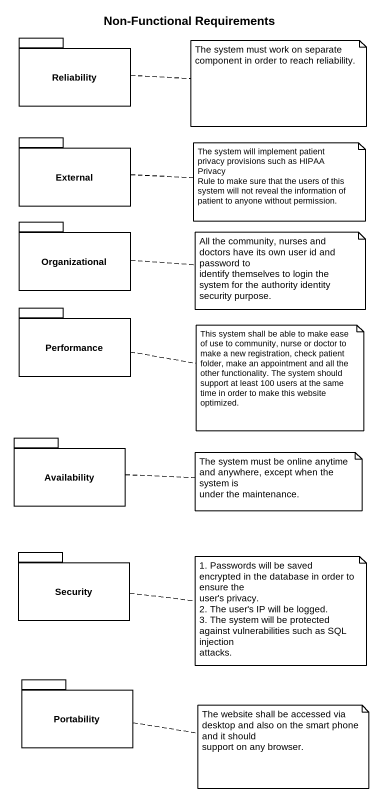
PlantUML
@startuml
title Non-Functional Requirements
package Reliability {
}
package External {
}
package Organizational {
}
package Performance {
}
package Availability {
}
package Security {
}
package Portability {
}
note right of Reliability : The system must work on separate component in order to reach reliability.
note right of External
  The system will implement patient privacy provisions such as HIPAA Privacy
  Rule to make sure that the users of this system will not reveal the information of
  patient to anyone without permission.
end note
note right of Organizational
  All the community, nurses and doctors have its own user id and password to
  identify themselves to login the system for the authority identity security purpose.
end note
note right of Performance
  This system shall be able to make ease of use to community, nurse or doctor to
  make a new registration, check patient folder, make an appointment and all the
  other functionality. The system should support at least 100 users at the same
  time in order to make this website optimized.
end note
note right of Availability
  The system must be online anytime and anywhere, except when the system is
  under the maintenance.
end note
note right of Security
  1. Passwords will be saved encrypted in the database in order to ensure the
  user's privacy.
  2. The user's IP will be logged.
  3. The system will be protected against vulnerabilities such as SQL injection
  attacks.
end note
note right of Portability
  The website shall be accessed via desktop and also on the smart phone and it should
  support on any browser.
end note
@enduml
